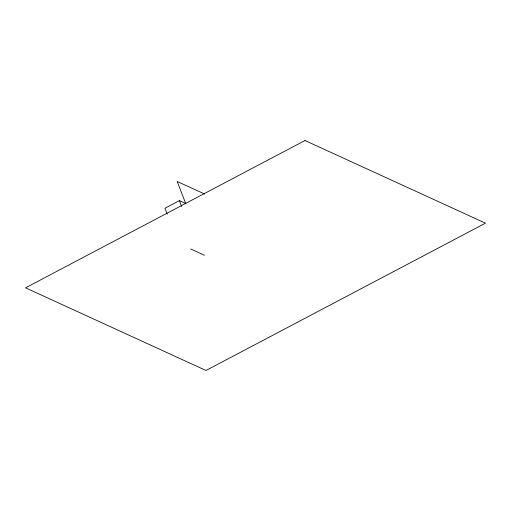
<?xml version="1.0" encoding="UTF-8"?>
<svg xmlns="http://www.w3.org/2000/svg" width="511" height="511" viewBox="0 0 511 511"><rect width="100%" height="100%" fill="white"/><g stroke="black" fill="none" stroke-linecap="round" stroke-linejoin="round"><path stroke-width="0.77" d="M185.793 203.557L179.412 200.631L164.932 208.264L167.206 214.154M204.694 194.052L177.189 181.456L185.787 203.729M190.737 248.998L204.457 255.283M179.412 200.631L181.68 206.521M304.99 140.519L25.55 287.834L206.01 370.481L485.45 223.166L304.99 140.519"/></g></svg>
